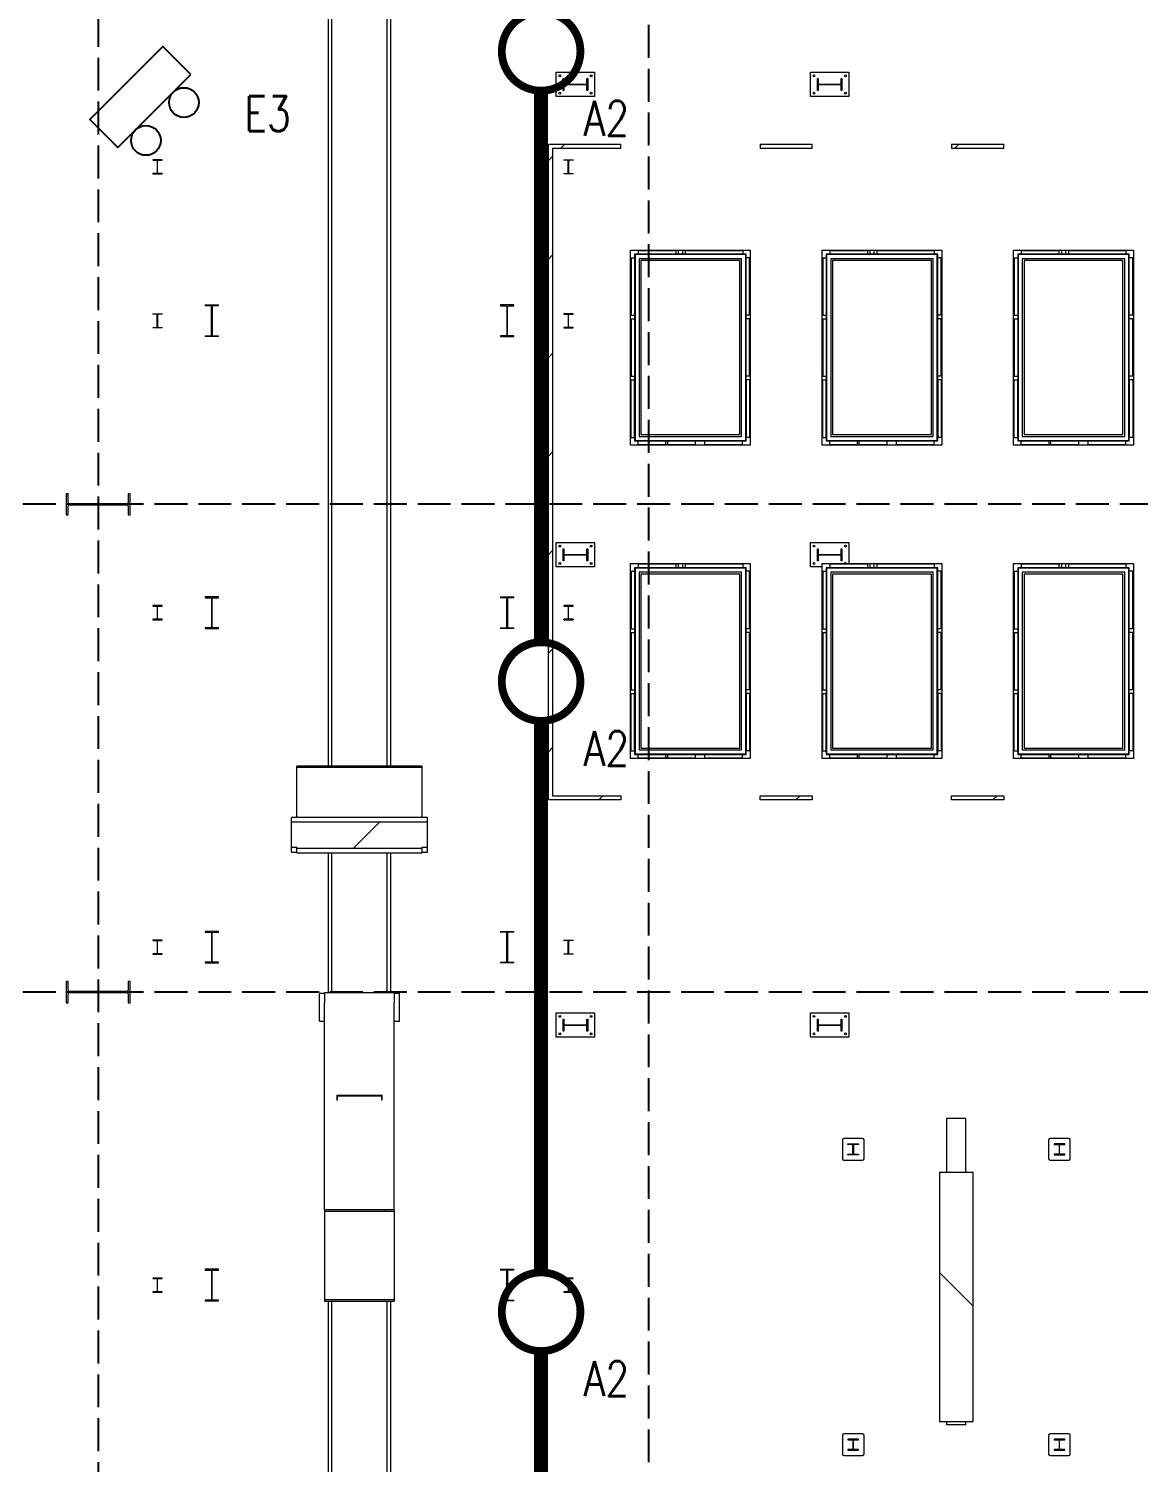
# Model space of a CAD drawing. Header units: millimetres. Extents: x 91119 to 433967, y 16708 to 144224.
# Drawn here: x 297654 to 313582, y 49944 to 70520 of the extents above; entities that cross this region are included whole.
import ezdxf

# ---------------------------------------------------------------- set-up
doc = ezdxf.new("R2010")
doc.units = ezdxf.units.MM
doc.header["$LTSCALE"] = 100
doc.linetypes.add('121217 IES and EMR$0$XKITLINE03', pattern=[6.299213, 4.724409, -1.574803])
doc.linetypes.add('DASHED', pattern=[19.05, 12.7, -6.35])
for name, color, linetype in [('121217 IES and EMR$0$grid', 8, 'Continuous'), ('121217 IES and EMR$0$Xref', 8, 'Continuous'), ('Lighting', 5, 'Continuous')]:
    doc.layers.add(name, color=color, linetype=linetype)
doc.styles.add('ROMANS', font='romans.shx', dxfattribs={"width": 0.8, "height": 2.5})

msp = doc.modelspace()

# ---------------------------------------------------------------- linework, layer by layer
at = {"layer": '121217 IES and EMR$0$grid', "linetype": '121217 IES and EMR$0$XKITLINE03'}
for p, q in [((306552, 138606), (306552, 24226)), ((298652, 115458), (298652, 22312)), ((409538, 63694), (256276, 63694)), ((409538, 56694), (257573, 56694))]:
    msp.add_line(p, q, dxfattribs=at)
at = {"layer": '121217 IES and EMR$0$Xref', "linetype": 'Continuous', "lineweight": 20}
for p, q in [((302802, 59934), (302802, 84177)), ((302852, 59934), (302852, 84157)), ((301952, 78694), (301952, 59934)), ((302002, 78694), (302002, 59934)), ((305227, 69894), (305777, 69894)), ((305227, 69544), (305227, 69894)), ((305327, 69633), (305327, 69804)), ((305327, 69804), (305336, 69804)), ((305336, 69804), (305336, 69732)), ((305668, 69732), (305668, 69804)), ((305668, 69804), (305678, 69804)), ((305678, 69804), (305678, 69633)), ((305777, 69894), (305777, 69544)), ((308877, 69894), (309427, 69894)), ((308877, 69544), (308877, 69894)), ((308977, 69633), (308977, 69804)), ((308977, 69804), (308986, 69804)), ((308986, 69804), (308986, 69732)), ((309318, 69732), (309318, 69804)), ((309318, 69804), (309328, 69804)), ((309328, 69804), (309328, 69633)), ((309427, 69894), (309427, 69544)), ((305336, 69633), (305327, 69633)), ((305336, 69705), (305336, 69633)), ((305347, 69722), (305658, 69722)), ((305658, 69715), (305347, 69715)), ((305668, 69633), (305668, 69705)), ((305678, 69633), (305668, 69633)), ((308986, 69633), (308977, 69633)), ((308986, 69705), (308986, 69633)), ((308997, 69722), (309308, 69722)), ((309308, 69715), (308997, 69715)), ((309318, 69633), (309318, 69705)), ((309328, 69633), (309318, 69633)), ((305777, 69544), (305227, 69544)), ((309427, 69544), (308877, 69544)), ((305114, 68861), (306152, 68861)), ((305114, 59451), (305114, 68861)), ((306152, 68801), (305174, 68801)), ((305174, 68801), (305174, 59511)), ((306152, 68801), (306152, 68861)), ((308152, 68861), (308152, 68801)), ((308152, 68861), (308902, 68861)), ((308902, 68801), (308152, 68801)), ((308902, 68801), (308902, 68861)), ((310902, 68861), (310902, 68801)), ((310902, 68861), (311652, 68861)), ((311652, 68801), (310902, 68801)), ((311652, 68801), (311652, 68861)), ((299569, 68639), (299436, 68639)), ((299436, 68639), (299436, 68631)), ((299436, 68631), (299492, 68631)), ((299500, 68623), (299500, 68451)), ((299505, 68451), (299505, 68623)), ((299513, 68631), (299569, 68631)), ((299569, 68631), (299569, 68639)), ((305336, 68639), (305469, 68639)), ((305336, 68631), (305336, 68639)), ((305392, 68631), (305336, 68631)), ((305400, 68451), (305400, 68623)), ((305405, 68623), (305405, 68451)), ((305469, 68631), (305413, 68631)), ((305469, 68639), (305469, 68631)), ((299436, 68436), (299436, 68443)), ((299492, 68443), (299436, 68443)), ((299436, 68436), (299569, 68436)), ((299569, 68443), (299513, 68443)), ((299569, 68443), (299569, 68436)), ((305336, 68443), (305392, 68443)), ((305336, 68443), (305336, 68436)), ((305469, 68436), (305336, 68436)), ((305413, 68443), (305469, 68443)), ((305469, 68436), (305469, 68443)), ((306292, 64544), (306292, 67343)), ((306292, 67343), (308012, 67343)), ((306292, 67343), (306297, 67338)), ((306352, 67283), (306352, 64604)), ((307952, 67283), (306352, 67283)), ((306402, 67333), (306402, 67283)), ((306943, 67333), (306402, 67333)), ((306943, 67333), (306943, 67283)), ((307042, 67337), (306978, 67337)), ((306978, 67337), (306978, 67283)), ((307042, 67283), (307042, 67337)), ((307078, 67333), (307078, 67283)), ((307903, 67333), (307078, 67333)), ((307903, 67333), (307903, 67283)), ((307952, 64604), (307952, 67283)), ((308012, 67343), (308007, 67338)), ((308012, 67343), (308012, 64544)), ((309042, 64544), (309042, 67343)), ((309042, 67343), (310762, 67343)), ((309042, 67343), (309047, 67338)), ((309102, 67283), (309102, 64604)), ((310702, 67283), (309102, 67283)), ((309152, 67333), (309152, 67283)), ((309693, 67333), (309152, 67333)), ((309693, 67333), (309693, 67283)), ((309792, 67337), (309728, 67337)), ((309728, 67337), (309728, 67283)), ((309792, 67283), (309792, 67337)), ((309828, 67333), (309828, 67283)), ((310653, 67333), (309828, 67333)), ((310653, 67333), (310653, 67283)), ((310702, 64604), (310702, 67283)), ((310762, 67343), (310757, 67338)), ((310762, 67343), (310762, 64544)), ((311792, 64544), (311792, 67343)), ((311792, 67343), (313512, 67343)), ((311792, 67343), (311797, 67338)), ((311852, 67283), (311852, 64604)), ((313452, 67283), (311852, 67283)), ((311902, 67333), (311902, 67283)), ((312443, 67333), (311902, 67333)), ((312443, 67333), (312443, 67283)), ((312542, 67337), (312478, 67337)), ((312478, 67337), (312478, 67283)), ((312542, 67283), (312542, 67337)), ((312578, 67333), (312578, 67283)), ((313403, 67333), (312578, 67333)), ((313403, 67333), (313403, 67283)), ((313452, 64604), (313452, 67283)), ((313512, 67343), (313507, 67338)), ((313512, 67343), (313512, 64544)), ((306302, 67233), (306352, 67233)), ((306302, 67233), (306302, 66408)), ((306352, 67233), (306352, 66408)), ((306358, 67277), (306358, 64610)), ((307946, 67277), (306358, 67277)), ((306417, 67218), (306417, 64669)), ((307887, 67218), (306417, 67218)), ((306442, 67193), (306442, 64694)), ((307862, 67193), (306442, 67193)), ((307862, 64694), (307862, 67193)), ((307887, 64669), (307887, 67218)), ((307946, 64610), (307946, 67277)), ((308003, 67233), (307953, 67233)), ((307953, 66408), (307953, 67233)), ((308003, 66408), (308003, 67233)), ((309052, 67233), (309102, 67233)), ((309052, 67233), (309052, 66408)), ((309102, 67233), (309102, 66408)), ((309108, 67277), (309108, 64610)), ((310696, 67277), (309108, 67277)), ((309167, 67218), (309167, 64669)), ((310637, 67218), (309167, 67218)), ((309192, 67193), (309192, 64694)), ((310612, 67193), (309192, 67193)), ((310612, 64694), (310612, 67193)), ((310637, 64669), (310637, 67218)), ((310696, 64610), (310696, 67277)), ((310753, 67233), (310703, 67233)), ((310703, 66408), (310703, 67233)), ((310753, 66408), (310753, 67233)), ((311802, 67233), (311852, 67233)), ((311802, 67233), (311802, 66408)), ((311852, 67233), (311852, 66408)), ((311858, 67277), (311858, 64610)), ((313446, 67277), (311858, 67277)), ((311917, 67218), (311917, 64669)), ((313387, 67218), (311917, 67218)), ((311942, 67193), (311942, 64694)), ((313362, 67193), (311942, 67193)), ((313362, 64694), (313362, 67193)), ((313387, 64669), (313387, 67218)), ((313446, 64610), (313446, 67277)), ((313503, 67233), (313453, 67233)), ((313453, 66408), (313453, 67233)), ((313503, 66408), (313503, 67233)), ((300188, 66554), (300377, 66554)), ((300188, 66554), (300188, 66541)), ((300268, 66541), (300188, 66541)), ((300278, 66123), (300278, 66531)), ((300287, 66531), (300287, 66123)), ((300377, 66541), (300297, 66541)), ((300377, 66541), (300377, 66554)), ((304428, 66554), (304428, 66541)), ((304617, 66554), (304428, 66554)), ((304428, 66541), (304508, 66541)), ((304518, 66531), (304518, 66123)), ((304527, 66123), (304527, 66531)), ((304537, 66541), (304617, 66541)), ((304617, 66541), (304617, 66554)), ((299436, 66429), (299569, 66429)), ((299436, 66421), (299436, 66429)), ((299492, 66421), (299436, 66421)), ((299500, 66241), (299500, 66413)), ((299505, 66413), (299505, 66241)), ((299569, 66421), (299513, 66421)), ((299569, 66429), (299569, 66421)), ((305336, 66429), (305336, 66421)), ((305469, 66429), (305336, 66429)), ((305336, 66421), (305392, 66421)), ((305400, 66413), (305400, 66241)), ((305405, 66241), (305405, 66413)), ((305413, 66421), (305469, 66421)), ((305469, 66421), (305469, 66429)), ((306302, 66408), (306352, 66408)), ((306302, 66356), (306352, 66356)), ((306302, 66356), (306302, 65531)), ((306352, 66356), (306352, 65531)), ((308003, 66408), (307953, 66408)), ((308003, 66356), (307953, 66356)), ((307953, 65531), (307953, 66356)), ((308003, 65531), (308003, 66356)), ((309052, 66408), (309102, 66408)), ((309052, 66356), (309102, 66356)), ((309052, 66356), (309052, 65531)), ((309102, 66356), (309102, 65531)), ((310753, 66408), (310703, 66408)), ((310753, 66356), (310703, 66356)), ((310703, 65531), (310703, 66356)), ((310753, 65531), (310753, 66356)), ((311802, 66408), (311852, 66408)), ((311802, 66356), (311852, 66356)), ((311802, 66356), (311802, 65531)), ((311852, 66356), (311852, 65531)), ((313503, 66408), (313453, 66408)), ((313503, 66356), (313453, 66356)), ((313453, 65531), (313453, 66356)), ((313503, 65531), (313503, 66356)), ((299436, 66233), (299492, 66233)), ((299436, 66233), (299436, 66226)), ((299569, 66226), (299436, 66226)), ((299513, 66233), (299569, 66233)), ((299569, 66226), (299569, 66233)), ((300188, 66113), (300188, 66101)), ((300188, 66113), (300268, 66113)), ((300377, 66101), (300188, 66101)), ((300297, 66113), (300377, 66113)), ((300377, 66101), (300377, 66113)), ((304508, 66113), (304428, 66113)), ((304428, 66113), (304428, 66101)), ((304428, 66101), (304617, 66101)), ((304617, 66113), (304537, 66113)), ((304617, 66101), (304617, 66113)), ((305392, 66233), (305336, 66233)), ((305336, 66233), (305336, 66226)), ((305336, 66226), (305469, 66226)), ((305469, 66233), (305413, 66233)), ((305469, 66226), (305469, 66233)), ((306302, 65531), (306352, 65531)), ((306302, 65479), (306352, 65479)), ((306302, 64654), (306302, 65479)), ((306352, 64654), (306352, 65479)), ((308003, 65531), (307953, 65531)), ((308003, 65479), (307953, 65479)), ((307953, 65479), (307953, 64654)), ((308003, 65479), (308003, 64654)), ((309052, 65531), (309102, 65531)), ((309052, 65479), (309102, 65479)), ((309052, 64654), (309052, 65479)), ((309102, 64654), (309102, 65479)), ((310753, 65531), (310703, 65531)), ((310753, 65479), (310703, 65479)), ((310703, 65479), (310703, 64654)), ((310753, 65479), (310753, 64654)), ((311802, 65531), (311852, 65531)), ((311802, 65479), (311852, 65479)), ((311802, 64654), (311802, 65479)), ((311852, 64654), (311852, 65479)), ((313503, 65531), (313453, 65531)), ((313503, 65479), (313453, 65479)), ((313453, 65479), (313453, 64654)), ((313503, 65479), (313503, 64654)), ((306302, 64654), (306352, 64654)), ((306358, 64610), (307946, 64610)), ((306417, 64669), (307887, 64669)), ((306442, 64694), (307862, 64694)), ((308003, 64654), (307953, 64654)), ((309052, 64654), (309102, 64654)), ((309108, 64610), (310696, 64610)), ((309167, 64669), (310637, 64669)), ((309192, 64694), (310612, 64694)), ((310753, 64654), (310703, 64654)), ((311802, 64654), (311852, 64654)), ((311858, 64610), (313446, 64610)), ((311917, 64669), (313387, 64669)), ((311942, 64694), (313362, 64694)), ((313503, 64654), (313453, 64654)), ((306297, 64549), (306292, 64544)), ((308012, 64544), (306292, 64544)), ((306352, 64604), (307952, 64604)), ((306402, 64554), (306402, 64604)), ((306402, 64554), (306802, 64554)), ((306802, 64554), (306802, 64604)), ((306802, 64554), (306827, 64554)), ((306827, 64554), (306827, 64604)), ((306827, 64554), (307227, 64554)), ((307227, 64554), (307227, 64604)), ((307361, 64554), (307361, 64604)), ((307361, 64554), (307902, 64554)), ((307902, 64554), (307902, 64604)), ((308007, 64549), (308012, 64544)), ((309047, 64549), (309042, 64544)), ((310762, 64544), (309042, 64544)), ((309102, 64604), (310702, 64604)), ((309152, 64554), (309152, 64604)), ((309152, 64554), (309552, 64554)), ((309552, 64554), (309552, 64604)), ((309552, 64554), (309577, 64554)), ((309577, 64554), (309577, 64604)), ((309577, 64554), (309977, 64554)), ((309977, 64554), (309977, 64604)), ((310111, 64554), (310111, 64604)), ((310111, 64554), (310652, 64554)), ((310652, 64554), (310652, 64604)), ((310757, 64549), (310762, 64544)), ((311797, 64549), (311792, 64544)), ((313512, 64544), (311792, 64544)), ((311852, 64604), (313452, 64604)), ((311902, 64554), (311902, 64604)), ((311902, 64554), (312302, 64554)), ((312302, 64554), (312302, 64604)), ((312302, 64554), (312327, 64554)), ((312327, 64554), (312327, 64604)), ((312327, 64554), (312727, 64554)), ((312727, 64554), (312727, 64604)), ((312861, 64554), (312861, 64604)), ((312861, 64554), (313402, 64554)), ((313402, 64554), (313402, 64604)), ((313507, 64549), (313512, 64544)), ((305227, 63144), (305777, 63144)), ((305227, 62794), (305227, 63144)), ((305327, 62883), (305327, 63054)), ((305327, 63054), (305336, 63054)), ((305336, 63054), (305336, 62982)), ((305347, 62972), (305658, 62972)), ((305658, 62965), (305347, 62965)), ((305668, 62982), (305668, 63054)), ((305668, 63054), (305678, 63054)), ((305678, 63054), (305678, 62883)), ((305777, 63144), (305777, 62794)), ((308877, 63144), (309427, 63144)), ((308877, 62794), (308877, 63144)), ((308977, 62883), (308977, 63054)), ((308977, 63054), (308986, 63054)), ((308986, 63054), (308986, 62982)), ((308997, 62972), (309308, 62972)), ((309308, 62965), (308997, 62965)), ((309318, 62982), (309318, 63054)), ((309318, 63054), (309328, 63054)), ((309328, 63054), (309328, 62883)), ((309427, 63144), (309427, 62843)), ((305777, 62794), (305227, 62794)), ((305336, 62883), (305327, 62883)), ((305336, 62955), (305336, 62883)), ((305668, 62883), (305668, 62955)), ((305678, 62883), (305668, 62883)), ((306292, 60044), (306292, 62843)), ((306292, 62843), (308012, 62843)), ((306292, 62843), (306297, 62838)), ((306352, 62783), (306352, 60104)), ((307952, 62783), (306352, 62783)), ((306358, 62777), (306358, 60110)), ((307946, 62777), (306358, 62777)), ((306402, 62833), (306402, 62783)), ((306943, 62833), (306402, 62833)), ((306943, 62833), (306943, 62783)), ((307042, 62837), (306978, 62837)), ((306978, 62837), (306978, 62783)), ((307042, 62783), (307042, 62837)), ((307078, 62833), (307078, 62783)), ((307903, 62833), (307078, 62833)), ((307903, 62833), (307903, 62783)), ((307946, 60110), (307946, 62777)), ((307952, 60104), (307952, 62783)), ((308012, 62843), (308007, 62838)), ((308012, 62843), (308012, 60044)), ((309042, 62794), (308877, 62794)), ((308986, 62883), (308977, 62883)), ((308986, 62955), (308986, 62883)), ((309042, 60044), (309042, 62843)), ((309042, 62843), (310762, 62843)), ((309042, 62843), (309047, 62838)), ((309102, 62783), (309102, 60104)), ((310702, 62783), (309102, 62783)), ((309108, 62777), (309108, 60110)), ((310696, 62777), (309108, 62777)), ((309152, 62833), (309152, 62783)), ((309693, 62833), (309152, 62833)), ((309318, 62883), (309318, 62955)), ((309328, 62883), (309318, 62883)), ((309693, 62833), (309693, 62783)), ((309792, 62837), (309728, 62837)), ((309728, 62837), (309728, 62783)), ((309792, 62783), (309792, 62837)), ((309828, 62833), (309828, 62783)), ((310653, 62833), (309828, 62833)), ((310653, 62833), (310653, 62783)), ((310696, 60110), (310696, 62777)), ((310702, 60104), (310702, 62783)), ((310762, 62843), (310757, 62838)), ((310762, 62843), (310762, 60044)), ((311792, 60044), (311792, 62843)), ((311792, 62843), (313512, 62843)), ((311792, 62843), (311797, 62838)), ((311852, 62783), (311852, 60104)), ((313452, 62783), (311852, 62783)), ((311858, 62777), (311858, 60110)), ((313446, 62777), (311858, 62777)), ((311902, 62833), (311902, 62783)), ((312443, 62833), (311902, 62833)), ((312443, 62833), (312443, 62783)), ((312542, 62837), (312478, 62837)), ((312478, 62837), (312478, 62783)), ((312542, 62783), (312542, 62837)), ((312578, 62833), (312578, 62783)), ((313403, 62833), (312578, 62833)), ((313403, 62833), (313403, 62783)), ((313446, 60110), (313446, 62777)), ((313452, 60104), (313452, 62783)), ((313512, 62843), (313507, 62838)), ((313512, 62843), (313512, 60044)), ((306302, 62733), (306352, 62733)), ((306302, 62733), (306302, 61908)), ((306352, 62733), (306352, 61908)), ((306417, 62718), (306417, 60169)), ((307887, 62718), (306417, 62718)), ((306442, 62693), (306442, 60194)), ((307862, 62693), (306442, 62693)), ((307862, 60194), (307862, 62693)), ((307887, 60169), (307887, 62718)), ((308003, 62733), (307953, 62733)), ((307953, 61908), (307953, 62733)), ((308003, 61908), (308003, 62733)), ((309052, 62733), (309102, 62733)), ((309052, 62733), (309052, 61908)), ((309102, 62733), (309102, 61908)), ((309167, 62718), (309167, 60169)), ((310637, 62718), (309167, 62718)), ((309192, 62693), (309192, 60194)), ((310612, 62693), (309192, 62693)), ((310612, 60194), (310612, 62693)), ((310637, 60169), (310637, 62718)), ((310753, 62733), (310703, 62733)), ((310703, 61908), (310703, 62733)), ((310753, 61908), (310753, 62733)), ((311802, 62733), (311852, 62733)), ((311802, 62733), (311802, 61908)), ((311852, 62733), (311852, 61908)), ((311917, 62718), (311917, 60169)), ((313387, 62718), (311917, 62718)), ((311942, 62693), (311942, 60194)), ((313362, 62693), (311942, 62693)), ((313362, 60194), (313362, 62693)), ((313387, 60169), (313387, 62718)), ((313503, 62733), (313453, 62733)), ((313453, 61908), (313453, 62733)), ((313503, 61908), (313503, 62733)), ((300188, 62364), (300188, 62351)), ((300377, 62364), (300188, 62364)), ((300188, 62351), (300268, 62351)), ((300297, 62351), (300377, 62351)), ((300377, 62351), (300377, 62364)), ((304428, 62364), (304428, 62351)), ((304428, 62364), (304617, 62364)), ((304508, 62351), (304428, 62351)), ((304617, 62351), (304537, 62351)), ((304617, 62351), (304617, 62364)), ((299436, 62239), (299436, 62231)), ((299569, 62239), (299436, 62239)), ((299436, 62231), (299492, 62231)), ((299500, 62223), (299500, 62051)), ((299505, 62051), (299505, 62223)), ((299513, 62231), (299569, 62231)), ((299569, 62231), (299569, 62239)), ((300278, 62341), (300278, 61933)), ((300287, 61933), (300287, 62341)), ((304518, 61933), (304518, 62341)), ((304527, 62341), (304527, 61933)), ((305336, 62239), (305336, 62231)), ((305469, 62239), (305336, 62239)), ((305336, 62231), (305392, 62231)), ((305400, 62223), (305400, 62051)), ((305405, 62051), (305405, 62223)), ((305413, 62231), (305469, 62231)), ((305469, 62231), (305469, 62239)), ((299436, 62043), (299436, 62036)), ((299492, 62043), (299436, 62043)), ((299436, 62036), (299569, 62036)), ((299569, 62043), (299513, 62043)), ((299569, 62036), (299569, 62043)), ((305336, 62036), (305336, 62043)), ((305392, 62043), (305336, 62043)), ((305336, 62036), (305469, 62036)), ((305469, 62043), (305413, 62043)), ((305469, 62043), (305469, 62036)), ((300188, 61923), (300188, 61911)), ((300268, 61923), (300188, 61923)), ((300188, 61911), (300377, 61911)), ((300377, 61923), (300297, 61923)), ((300377, 61911), (300377, 61923)), ((304428, 61923), (304508, 61923)), ((304428, 61923), (304428, 61911)), ((304617, 61911), (304428, 61911)), ((304537, 61923), (304617, 61923)), ((304617, 61911), (304617, 61923)), ((306302, 61908), (306352, 61908)), ((306302, 61856), (306352, 61856)), ((306302, 61856), (306302, 61031)), ((306352, 61856), (306352, 61031)), ((308003, 61908), (307953, 61908)), ((308003, 61856), (307953, 61856)), ((307953, 61031), (307953, 61856)), ((308003, 61031), (308003, 61856)), ((309052, 61908), (309102, 61908)), ((309052, 61856), (309102, 61856)), ((309052, 61856), (309052, 61031)), ((309102, 61856), (309102, 61031)), ((310753, 61908), (310703, 61908)), ((310753, 61856), (310703, 61856)), ((310703, 61031), (310703, 61856)), ((310753, 61031), (310753, 61856)), ((311802, 61908), (311852, 61908)), ((311802, 61856), (311852, 61856)), ((311802, 61856), (311802, 61031)), ((311852, 61856), (311852, 61031)), ((313503, 61908), (313453, 61908)), ((313503, 61856), (313453, 61856)), ((313453, 61031), (313453, 61856)), ((313503, 61031), (313503, 61856)), ((306302, 61031), (306352, 61031)), ((306302, 60979), (306352, 60979)), ((306302, 60154), (306302, 60979)), ((306352, 60154), (306352, 60979)), ((308003, 61031), (307953, 61031)), ((308003, 60979), (307953, 60979)), ((307953, 60979), (307953, 60154)), ((308003, 60979), (308003, 60154)), ((309052, 61031), (309102, 61031)), ((309052, 60979), (309102, 60979)), ((309052, 60154), (309052, 60979)), ((309102, 60154), (309102, 60979)), ((310753, 61031), (310703, 61031)), ((310753, 60979), (310703, 60979)), ((310703, 60979), (310703, 60154)), ((310753, 60979), (310753, 60154)), ((311802, 61031), (311852, 61031)), ((311802, 60979), (311852, 60979)), ((311802, 60154), (311802, 60979)), ((311852, 60154), (311852, 60979)), ((313503, 61031), (313453, 61031)), ((313503, 60979), (313453, 60979)), ((313453, 60979), (313453, 60154)), ((313503, 60979), (313503, 60154)), ((306302, 60154), (306352, 60154)), ((306352, 60104), (307952, 60104)), ((306358, 60110), (307946, 60110)), ((306402, 60054), (306402, 60104)), ((306417, 60169), (307887, 60169)), ((306442, 60194), (307862, 60194)), ((306802, 60054), (306802, 60104)), ((306827, 60054), (306827, 60104)), ((307227, 60054), (307227, 60104)), ((307361, 60054), (307361, 60104)), ((307902, 60054), (307902, 60104)), ((308003, 60154), (307953, 60154)), ((309052, 60154), (309102, 60154)), ((309102, 60104), (310702, 60104)), ((309108, 60110), (310696, 60110)), ((309152, 60054), (309152, 60104)), ((309167, 60169), (310637, 60169)), ((309192, 60194), (310612, 60194)), ((309552, 60054), (309552, 60104)), ((309577, 60054), (309577, 60104)), ((309977, 60054), (309977, 60104)), ((310111, 60054), (310111, 60104)), ((310652, 60054), (310652, 60104)), ((310753, 60154), (310703, 60154)), ((311802, 60154), (311852, 60154)), ((311852, 60104), (313452, 60104)), ((311858, 60110), (313446, 60110)), ((311902, 60054), (311902, 60104)), ((311917, 60169), (313387, 60169)), ((311942, 60194), (313362, 60194)), ((312302, 60054), (312302, 60104)), ((312327, 60054), (312327, 60104)), ((312727, 60054), (312727, 60104)), ((312861, 60054), (312861, 60104)), ((313402, 60054), (313402, 60104)), ((313503, 60154), (313453, 60154)), ((301502, 59915), (301502, 59934)), ((303302, 59934), (301502, 59934)), ((301502, 59200), (301502, 59915)), ((303302, 59915), (301502, 59915)), ((303302, 59915), (303302, 59934)), ((303302, 59200), (303302, 59915)), ((306297, 60049), (306292, 60044)), ((308012, 60044), (306292, 60044)), ((306402, 60054), (306802, 60054)), ((306802, 60054), (306827, 60054)), ((306827, 60054), (307227, 60054)), ((307361, 60054), (307902, 60054)), ((308007, 60049), (308012, 60044)), ((309047, 60049), (309042, 60044)), ((310762, 60044), (309042, 60044)), ((309152, 60054), (309552, 60054)), ((309552, 60054), (309577, 60054)), ((309577, 60054), (309977, 60054)), ((310111, 60054), (310652, 60054)), ((310757, 60049), (310762, 60044)), ((311797, 60049), (311792, 60044)), ((313512, 60044), (311792, 60044)), ((311902, 60054), (312302, 60054)), ((312302, 60054), (312327, 60054)), ((312327, 60054), (312727, 60054)), ((312861, 60054), (313402, 60054)), ((313507, 60049), (313512, 60044)), ((305174, 59511), (306152, 59511)), ((306152, 59511), (306152, 59451)), ((308152, 59451), (308152, 59511)), ((308152, 59511), (308902, 59511)), ((308902, 59511), (308902, 59451)), ((310902, 59451), (310902, 59511)), ((310902, 59511), (311652, 59511)), ((311652, 59511), (311652, 59451)), ((306152, 59451), (305114, 59451)), ((308902, 59451), (308152, 59451)), ((311652, 59451), (310902, 59451)), ((301427, 59130), (301427, 59200)), ((303377, 59200), (301427, 59200)), ((301427, 58771), (301427, 59130)), ((303377, 59130), (301427, 59130)), ((303377, 59130), (303377, 59200)), ((303377, 58771), (303377, 59130)), ((301427, 58700), (301427, 58771)), ((301427, 58771), (301502, 58771)), ((301427, 58700), (301502, 58700)), ((301502, 58760), (301502, 58771)), ((301502, 58692), (301502, 58760)), ((301502, 58760), (303302, 58760)), ((301502, 58692), (303302, 58692)), ((301952, 58692), (301952, 56683)), ((302002, 58692), (302002, 56683)), ((302802, 56683), (302802, 58692)), ((302852, 56683), (302852, 58692)), ((303302, 58760), (303302, 58771)), ((303302, 58771), (303377, 58771)), ((303302, 58692), (303302, 58760)), ((303302, 58700), (303377, 58700)), ((303377, 58700), (303377, 58771)), ((299436, 57439), (299436, 57431)), ((299569, 57439), (299436, 57439)), ((299436, 57431), (299492, 57431)), ((299500, 57423), (299500, 57251)), ((299505, 57251), (299505, 57423)), ((299513, 57431), (299569, 57431)), ((299569, 57431), (299569, 57439)), ((300377, 57564), (300188, 57564)), ((300188, 57564), (300188, 57551)), ((300188, 57551), (300268, 57551)), ((300278, 57541), (300278, 57133)), ((300287, 57133), (300287, 57541)), ((300297, 57551), (300377, 57551)), ((300377, 57551), (300377, 57564)), ((304428, 57564), (304617, 57564)), ((304428, 57564), (304428, 57551)), ((304508, 57551), (304428, 57551)), ((304518, 57133), (304518, 57541)), ((304527, 57541), (304527, 57133)), ((304617, 57551), (304537, 57551)), ((304617, 57551), (304617, 57564)), ((305336, 57439), (305469, 57439)), ((305336, 57431), (305336, 57439)), ((305392, 57431), (305336, 57431)), ((305400, 57251), (305400, 57423)), ((305405, 57423), (305405, 57251)), ((305469, 57431), (305413, 57431)), ((305469, 57439), (305469, 57431)), ((299436, 57243), (299436, 57236)), ((299492, 57243), (299436, 57243)), ((299436, 57236), (299569, 57236)), ((299569, 57243), (299513, 57243)), ((299569, 57236), (299569, 57243)), ((305336, 57243), (305392, 57243)), ((305336, 57243), (305336, 57236)), ((305469, 57236), (305336, 57236)), ((305413, 57243), (305469, 57243)), ((305469, 57236), (305469, 57243)), ((300188, 57123), (300188, 57111)), ((300268, 57123), (300188, 57123)), ((300188, 57111), (300377, 57111)), ((300377, 57123), (300297, 57123)), ((300377, 57111), (300377, 57123)), ((304428, 57123), (304428, 57111)), ((304428, 57123), (304508, 57123)), ((304617, 57111), (304428, 57111)), ((304537, 57123), (304617, 57123)), ((304617, 57111), (304617, 57123)), ((301827, 56275), (301827, 56675)), ((301902, 56675), (301827, 56675)), ((301902, 56683), (301902, 56541)), ((302902, 56683), (301902, 56683)), ((302902, 56683), (302902, 56541)), ((302977, 56675), (302902, 56675)), ((302977, 56275), (302977, 56675)), ((301902, 53567), (301902, 56541)), ((302902, 53567), (302902, 56541)), ((305227, 56394), (305777, 56394)), ((305227, 56044), (305227, 56394)), ((305777, 56394), (305777, 56044)), ((308877, 56394), (309427, 56394)), ((308877, 56044), (308877, 56394)), ((309427, 56394), (309427, 56044)), ((301827, 56275), (301902, 56275)), ((302902, 56275), (302977, 56275)), ((305327, 56133), (305327, 56304)), ((305327, 56304), (305336, 56304)), ((305336, 56304), (305336, 56232)), ((305336, 56205), (305336, 56133)), ((305347, 56222), (305658, 56222)), ((305658, 56215), (305347, 56215)), ((305668, 56232), (305668, 56304)), ((305668, 56304), (305678, 56304)), ((305668, 56133), (305668, 56205)), ((305678, 56304), (305678, 56133)), ((308977, 56133), (308977, 56304)), ((308977, 56304), (308986, 56304)), ((308986, 56304), (308986, 56232)), ((308986, 56205), (308986, 56133)), ((308997, 56222), (309308, 56222)), ((309308, 56215), (308997, 56215)), ((309318, 56232), (309318, 56304)), ((309318, 56304), (309328, 56304)), ((309318, 56133), (309318, 56205)), ((309328, 56304), (309328, 56133)), ((305777, 56044), (305227, 56044)), ((305336, 56133), (305327, 56133)), ((305678, 56133), (305668, 56133)), ((309427, 56044), (308877, 56044)), ((308986, 56133), (308977, 56133)), ((309328, 56133), (309318, 56133)), ((302077, 55214), (302077, 55143)), ((302077, 55214), (302727, 55214)), ((302083, 55143), (302077, 55143)), ((302083, 55207), (302083, 55143)), ((302083, 55207), (302721, 55207)), ((302721, 55198), (302083, 55198)), ((302721, 55143), (302721, 55207)), ((302727, 55143), (302721, 55143)), ((302727, 55143), (302727, 55214)), ((310833, 54103), (310833, 54880)), ((311106, 54880), (310833, 54880)), ((311106, 54103), (311106, 54880)), ((309335, 54572), (309335, 54302)), ((309625, 54592), (309355, 54592)), ((309645, 54302), (309645, 54572)), ((312295, 54572), (312295, 54302)), ((312585, 54592), (312315, 54592)), ((312605, 54302), (312605, 54572)), ((309413, 54516), (309566, 54516)), ((309413, 54506), (309413, 54516)), ((309479, 54506), (309413, 54506)), ((309413, 54368), (309479, 54368)), ((309413, 54358), (309413, 54368)), ((309566, 54358), (309413, 54358)), ((309486, 54375), (309486, 54499)), ((309493, 54499), (309493, 54375)), ((309566, 54506), (309501, 54506)), ((309501, 54368), (309566, 54368)), ((309566, 54516), (309566, 54506)), ((309566, 54368), (309566, 54358)), ((312526, 54516), (312373, 54516)), ((312373, 54516), (312373, 54506)), ((312373, 54506), (312439, 54506)), ((312373, 54368), (312373, 54358)), ((312439, 54368), (312373, 54368)), ((312373, 54358), (312526, 54358)), ((312446, 54499), (312446, 54375)), ((312453, 54375), (312453, 54499)), ((312461, 54506), (312526, 54506)), ((312526, 54368), (312461, 54368)), ((312526, 54506), (312526, 54516)), ((312526, 54358), (312526, 54368)), ((309355, 54282), (309625, 54282)), ((312315, 54282), (312585, 54282)), ((311210, 54103), (310729, 54103)), ((310729, 54103), (310729, 50531)), ((311210, 50531), (311210, 54103)), ((301902, 53567), (301902, 53542)), ((302902, 53567), (301902, 53567)), ((301902, 53542), (301902, 52282)), ((302902, 53542), (301902, 53542)), ((302902, 53567), (302902, 53542)), ((302902, 53542), (302902, 52282)), ((300188, 52714), (300188, 52701)), ((300377, 52714), (300188, 52714)), ((300188, 52701), (300268, 52701)), ((300278, 52691), (300278, 52283)), ((300287, 52283), (300287, 52691)), ((300297, 52701), (300377, 52701)), ((300377, 52701), (300377, 52714)), ((304428, 52714), (304617, 52714)), ((304428, 52714), (304428, 52701)), ((304508, 52701), (304428, 52701)), ((304518, 52283), (304518, 52691)), ((304527, 52691), (304527, 52283)), ((304617, 52701), (304537, 52701)), ((304617, 52701), (304617, 52714)), ((299436, 52589), (299436, 52581)), ((299569, 52589), (299436, 52589)), ((299436, 52581), (299492, 52581)), ((299500, 52573), (299500, 52401)), ((299505, 52401), (299505, 52573)), ((299513, 52581), (299569, 52581)), ((299569, 52581), (299569, 52589)), ((305336, 52589), (305336, 52581)), ((305469, 52589), (305336, 52589)), ((305336, 52581), (305392, 52581)), ((305400, 52573), (305400, 52401)), ((305405, 52401), (305405, 52573)), ((305413, 52581), (305469, 52581)), ((305469, 52581), (305469, 52589)), ((299492, 52393), (299436, 52393)), ((299436, 52393), (299436, 52386)), ((299436, 52386), (299569, 52386)), ((299569, 52393), (299513, 52393)), ((299569, 52386), (299569, 52393)), ((300188, 52273), (300188, 52261)), ((300268, 52273), (300188, 52273)), ((300377, 52273), (300297, 52273)), ((300377, 52261), (300377, 52273)), ((301902, 52282), (301902, 52256)), ((301902, 52282), (302902, 52282)), ((302902, 52282), (302902, 52256)), ((304428, 52273), (304428, 52261)), ((304428, 52273), (304508, 52273)), ((304537, 52273), (304617, 52273)), ((304617, 52261), (304617, 52273)), ((305392, 52393), (305336, 52393)), ((305336, 52393), (305336, 52386)), ((305336, 52386), (305469, 52386)), ((305469, 52393), (305413, 52393)), ((305469, 52386), (305469, 52393)), ((300188, 52261), (300377, 52261)), ((301902, 52256), (302902, 52256)), ((301952, 52256), (301952, 46297)), ((302002, 52256), (302002, 46297)), ((302802, 46621), (302802, 52256)), ((302852, 46964), (302852, 52256)), ((304617, 52261), (304428, 52261)), ((310729, 50531), (311210, 50531)), ((310833, 50480), (310833, 50531)), ((311106, 50480), (310833, 50480)), ((311106, 50480), (311106, 50531)), ((309335, 50332), (309335, 50062)), ((309625, 50352), (309355, 50352)), ((309413, 50276), (309413, 50266)), ((309566, 50276), (309413, 50276)), ((309413, 50266), (309479, 50266)), ((309486, 50259), (309486, 50135)), ((309493, 50135), (309493, 50259)), ((309501, 50266), (309566, 50266)), ((309566, 50266), (309566, 50276)), ((309645, 50062), (309645, 50332)), ((312295, 50332), (312295, 50062)), ((312585, 50352), (312315, 50352)), ((312373, 50276), (312373, 50266)), ((312526, 50276), (312373, 50276)), ((312373, 50266), (312439, 50266)), ((312446, 50259), (312446, 50135)), ((312453, 50135), (312453, 50259)), ((312461, 50266), (312526, 50266)), ((312526, 50266), (312526, 50276)), ((312605, 50062), (312605, 50332)), ((309355, 50042), (309625, 50042)), ((309413, 50128), (309413, 50118)), ((309479, 50128), (309413, 50128)), ((309413, 50118), (309566, 50118)), ((309566, 50128), (309501, 50128)), ((309566, 50118), (309566, 50128)), ((312315, 50042), (312585, 50042)), ((312373, 50128), (312373, 50118)), ((312439, 50128), (312373, 50128)), ((312373, 50118), (312526, 50118)), ((312526, 50128), (312461, 50128)), ((312526, 50118), (312526, 50128))]:
    msp.add_line(p, q, dxfattribs=at)
at = {"layer": '121217 IES and EMR$0$Xref', "linetype": 'Continuous', "lineweight": 0}
for p, q in [((305348, 68861), (305288, 68801)), ((308176, 68861), (308152, 68837)), ((311005, 68861), (310945, 68801)), ((305174, 68687), (305114, 68627)), ((307427, 67283), (307433, 67277)), ((313083, 67283), (313089, 67277)), ((305174, 67273), (305114, 67213)), ((310702, 67145), (310696, 67139)), ((311852, 67100), (311858, 67094)), ((313446, 66920), (313452, 66914)), ((307946, 66763), (307952, 66757)), ((305453, 66429), (305460, 66421)), ((305174, 65859), (305114, 65799)), ((311852, 65686), (311858, 65680)), ((306352, 65529), (306358, 65523)), ((309108, 65551), (309102, 65545)), ((313446, 65506), (313452, 65500)), ((307271, 64610), (307277, 64604)), ((312928, 64610), (312934, 64604)), ((305174, 64445), (305114, 64385)), ((298775, 63702), (298758, 63685)), ((305174, 63031), (305114, 62971)), ((309102, 62779), (309108, 62773)), ((309328, 62942), (309318, 62932)), ((311998, 62783), (311992, 62777)), ((306352, 62700), (306358, 62694)), ((311858, 62644), (311852, 62638)), ((305400, 62239), (305409, 62230)), ((305174, 61616), (305114, 61556)), ((313452, 61409), (313446, 61403)), ((310696, 61185), (310702, 61179)), ((307946, 61106), (307952, 61100)), ((305174, 60202), (305114, 60142)), ((312153, 60110), (312147, 60104)), ((302078, 59934), (302059, 59915)), ((305897, 59511), (305837, 59451)), ((308726, 59511), (308666, 59451)), ((311554, 59511), (311494, 59451)), ((302688, 59130), (302318, 58760)), ((300188, 57552), (300188, 57551)), ((300278, 57461), (300287, 57453)), ((304428, 57554), (304431, 57551)), ((304518, 57464), (304527, 57455)), ((305437, 56222), (305430, 56215)), ((302526, 55214), (302532, 55207)), ((302782, 53567), (302757, 53542)), ((299494, 52589), (299506, 52576)), ((310729, 52667), (311210, 52186)), ((305346, 52393), (305354, 52386))]:
    msp.add_line(p, q, dxfattribs=at)
at = {"layer": '121217 IES and EMR$0$Xref', "linetype": 'Continuous', "lineweight": 15}
for p, q in [((298193, 63846), (298193, 63541)), ((298221, 63846), (298193, 63846)), ((298221, 63721), (298221, 63846)), ((299084, 63846), (299084, 63721)), ((299112, 63846), (299084, 63846)), ((299112, 63541), (299112, 63846)), ((298221, 63541), (298221, 63666)), ((299065, 63702), (298240, 63702)), ((298240, 63685), (299065, 63685)), ((299084, 63666), (299084, 63541)), ((298193, 63541), (298221, 63541)), ((299084, 63541), (299112, 63541)), ((298193, 56846), (298193, 56541)), ((298221, 56846), (298193, 56846)), ((298221, 56721), (298221, 56846)), ((299084, 56846), (299084, 56721)), ((299112, 56846), (299084, 56846)), ((299112, 56541), (299112, 56846)), ((298221, 56541), (298221, 56666)), ((299065, 56702), (298240, 56702)), ((298240, 56685), (299065, 56685)), ((299084, 56666), (299084, 56541)), ((298193, 56541), (298221, 56541)), ((299084, 56541), (299112, 56541))]:
    msp.add_line(p, q, dxfattribs=at)
at = {"layer": '121217 IES and EMR$0$Xref', "linetype": 'Continuous', "lineweight": 20}
for centre in [(305277, 69844), (305727, 69844), (308927, 69844), (309377, 69844), (305277, 69594), (305727, 69594), (308927, 69594), (309377, 69594), (305277, 63094), (305727, 63094), (308927, 63094), (309377, 63094), (305277, 62844), (305727, 62844), (308927, 62844), (305277, 56344), (305727, 56344), (308927, 56344), (309377, 56344), (305277, 56094), (305727, 56094), (308927, 56094), (309377, 56094)]:
    msp.add_circle(centre, 13, dxfattribs=at)
for centre, radius, start, end in [((305347, 69732), 10.2, 180, 270), ((305347, 69705), 10.2, 90, 180), ((305658, 69732), 10.2, 270, 0), ((305658, 69705), 10.2, 0, 90), ((308997, 69732), 10.2, 180, 270), ((308997, 69705), 10.2, 90, 180), ((309308, 69732), 10.2, 270, 0), ((309308, 69705), 10.2, 0, 90), ((299492, 68623), 7.6, 0, 90), ((299513, 68623), 7.6, 90, 180), ((305392, 68623), 7.6, 0, 90), ((305413, 68623), 7.6, 90, 180), ((299492, 68451), 7.6, 270, 0), ((299513, 68451), 7.6, 180, 270), ((305392, 68451), 7.6, 270, 0), ((305413, 68451), 7.6, 180, 270), ((300268, 66531), 10.2, 0, 90), ((300297, 66531), 10.2, 90, 180), ((304508, 66531), 10.2, 0, 90), ((304537, 66531), 10.2, 90, 180), ((299492, 66413), 7.6, 0, 90), ((299513, 66413), 7.6, 90, 180), ((305392, 66413), 7.6, 0, 90), ((305413, 66413), 7.6, 90, 180), ((299492, 66241), 7.6, 270, 0), ((299513, 66241), 7.6, 180, 270), ((300268, 66123), 10.2, 270, 0), ((300297, 66123), 10.2, 180, 270), ((304508, 66123), 10.2, 270, 0), ((304537, 66123), 10.2, 180, 270), ((305392, 66241), 7.6, 270, 0), ((305413, 66241), 7.6, 180, 270), ((305347, 62982), 10.2, 180, 270), ((305347, 62955), 10.2, 90, 180), ((305658, 62982), 10.2, 270, 0), ((305658, 62955), 10.2, 0, 90), ((308997, 62982), 10.2, 180, 270), ((308997, 62955), 10.2, 90, 180), ((309308, 62982), 10.2, 270, 0), ((309308, 62955), 10.2, 0, 90), ((309377, 62844), 13, 357.7958, 180), ((309377, 62844), 13, 180, 182.2042), ((300268, 62341), 10.2, 0, 90), ((300297, 62341), 10.2, 90, 180), ((304508, 62341), 10.2, 0, 90), ((304537, 62341), 10.2, 90, 180), ((299492, 62223), 7.6, 0, 90), ((299513, 62223), 7.6, 90, 180), ((305392, 62223), 7.6, 0, 90), ((305413, 62223), 7.6, 90, 180), ((299492, 62051), 7.6, 270, 0), ((299513, 62051), 7.6, 180, 270), ((300268, 61933), 10.2, 270, 0), ((300297, 61933), 10.2, 180, 270), ((304508, 61933), 10.2, 270, 0), ((304537, 61933), 10.2, 180, 270), ((305392, 62051), 7.6, 270, 0), ((305413, 62051), 7.6, 180, 270), ((299492, 57423), 7.6, 0, 90), ((299513, 57423), 7.6, 90, 180), ((300268, 57541), 10.2, 0, 90), ((300297, 57541), 10.2, 90, 180), ((304508, 57541), 10.2, 0, 90), ((304537, 57541), 10.2, 90, 180), ((305392, 57423), 7.6, 0, 90), ((305413, 57423), 7.6, 90, 180), ((299492, 57251), 7.6, 270, 0), ((299513, 57251), 7.6, 180, 270), ((305392, 57251), 7.6, 270, 0), ((305413, 57251), 7.6, 180, 270), ((300268, 57133), 10.2, 270, 0), ((300297, 57133), 10.2, 180, 270), ((304508, 57133), 10.2, 270, 0), ((304537, 57133), 10.2, 180, 270), ((305347, 56232), 10.2, 180, 270), ((305347, 56205), 10.2, 90, 180), ((305658, 56232), 10.2, 270, 0), ((305658, 56205), 10.2, 0, 90), ((308997, 56232), 10.2, 180, 270), ((308997, 56205), 10.2, 90, 180), ((309308, 56232), 10.2, 270, 0), ((309308, 56205), 10.2, 0, 90), ((309355, 54572), 20, 90, 180), ((309625, 54572), 20, 0, 90), ((312315, 54572), 20, 90, 180), ((312585, 54572), 20, 0, 90), ((309479, 54499), 7.6, 0, 90), ((309479, 54375), 7.6, 270, 0), ((309501, 54499), 7.6, 90, 180), ((309501, 54375), 7.6, 180, 270), ((312439, 54499), 7.6, 0, 90), ((312439, 54375), 7.6, 270, 0), ((312461, 54499), 7.6, 90, 180), ((312461, 54375), 7.6, 180, 270), ((309355, 54302), 20, 180, 270), ((309625, 54302), 20, 270, 0), ((312315, 54302), 20, 180, 270), ((312585, 54302), 20, 270, 0), ((300268, 52691), 10.2, 0, 90), ((300297, 52691), 10.2, 90, 180), ((304508, 52691), 10.2, 0, 90), ((304537, 52691), 10.2, 90, 180), ((299492, 52573), 7.6, 0, 90), ((299513, 52573), 7.6, 90, 180), ((305392, 52573), 7.6, 0, 90), ((305413, 52573), 7.6, 90, 180), ((299492, 52401), 7.6, 270, 0), ((299513, 52401), 7.6, 180, 270), ((300268, 52283), 10.2, 270, 0), ((300297, 52283), 10.2, 180, 270), ((304508, 52283), 10.2, 270, 0), ((304537, 52283), 10.2, 180, 270), ((305392, 52401), 7.6, 270, 0), ((305413, 52401), 7.6, 180, 270), ((309355, 50332), 20, 90, 180), ((309479, 50259), 7.6, 0, 90), ((309501, 50259), 7.6, 90, 180), ((309625, 50332), 20, 0, 90), ((312315, 50332), 20, 90, 180), ((312439, 50259), 7.6, 0, 90), ((312461, 50259), 7.6, 90, 180), ((312585, 50332), 20, 0, 90), ((309355, 50062), 20, 180, 270), ((309479, 50135), 7.6, 270, 0), ((309501, 50135), 7.6, 180, 270), ((309625, 50062), 20, 270, 0), ((312315, 50062), 20, 180, 270), ((312439, 50135), 7.6, 270, 0), ((312461, 50135), 7.6, 180, 270), ((312585, 50062), 20, 270, 0)]:
    msp.add_arc(centre, radius, start, end, dxfattribs=at)
at = {"layer": '121217 IES and EMR$0$Xref', "linetype": 'Continuous', "lineweight": 15}
for centre, start, end in [((298240, 63721), 180, 270), ((298240, 63666), 90, 180), ((299065, 63721), 270, 0), ((299065, 63666), 0, 90), ((298240, 56721), 180, 270), ((298240, 56666), 90, 180), ((299065, 56721), 270, 0), ((299065, 56666), 0, 90)]:
    msp.add_arc(centre, 19.1, start, end, dxfattribs=at)
at = {"layer": 'Lighting', "const_width": 112}
for points in [[(304445, 70194, 1), (305574, 70194, 1)], [(304445, 61149, 1), (305574, 61149, 1)], [(304445, 52105, 1), (305574, 52105, 1)]]:
    msp.add_lwpolyline(points, format="xyb", close=True, dxfattribs=at)
at = {"layer": 'Lighting'}
msp.add_lwpolyline([(299983, 69862), (299580, 70265), (298532, 69217), (298935, 68814)], close=True, dxfattribs=at)
at = {"layer": 'Lighting', "color": 1, "linetype": 'DASHED', "const_width": 200}
for points in [[(305009, 61714), (305009, 69629)], [(305009, 52669), (305009, 60585)], [(305009, 43625), (305009, 51540)]]:
    msp.add_lwpolyline(points, dxfattribs=at)
at = {"layer": 'Lighting'}
for centre in [(299882, 69460), (299337, 68915)]:
    msp.add_circle(centre, 213, dxfattribs=at)

# ---------------------------------------------------------------- texts
at = {"layer": 'Lighting', "color": 0, "style": 'ROMANS', "width": 0.8}
msp.add_text('E3', height=500, dxfattribs=at).set_placement((300749, 69051))
at = {"layer": 'Lighting', "color": 0, "char_height": 500, "width": 7884.62, "attachment_point": 1, "style": 'ROMANS'}
for insert in [(305622, 69482), (305622, 60438), (305622, 51394)]:
    msp.add_mtext('A2', dxfattribs=dict(at, insert=insert))

doc.saveas('drawing.dxf')
